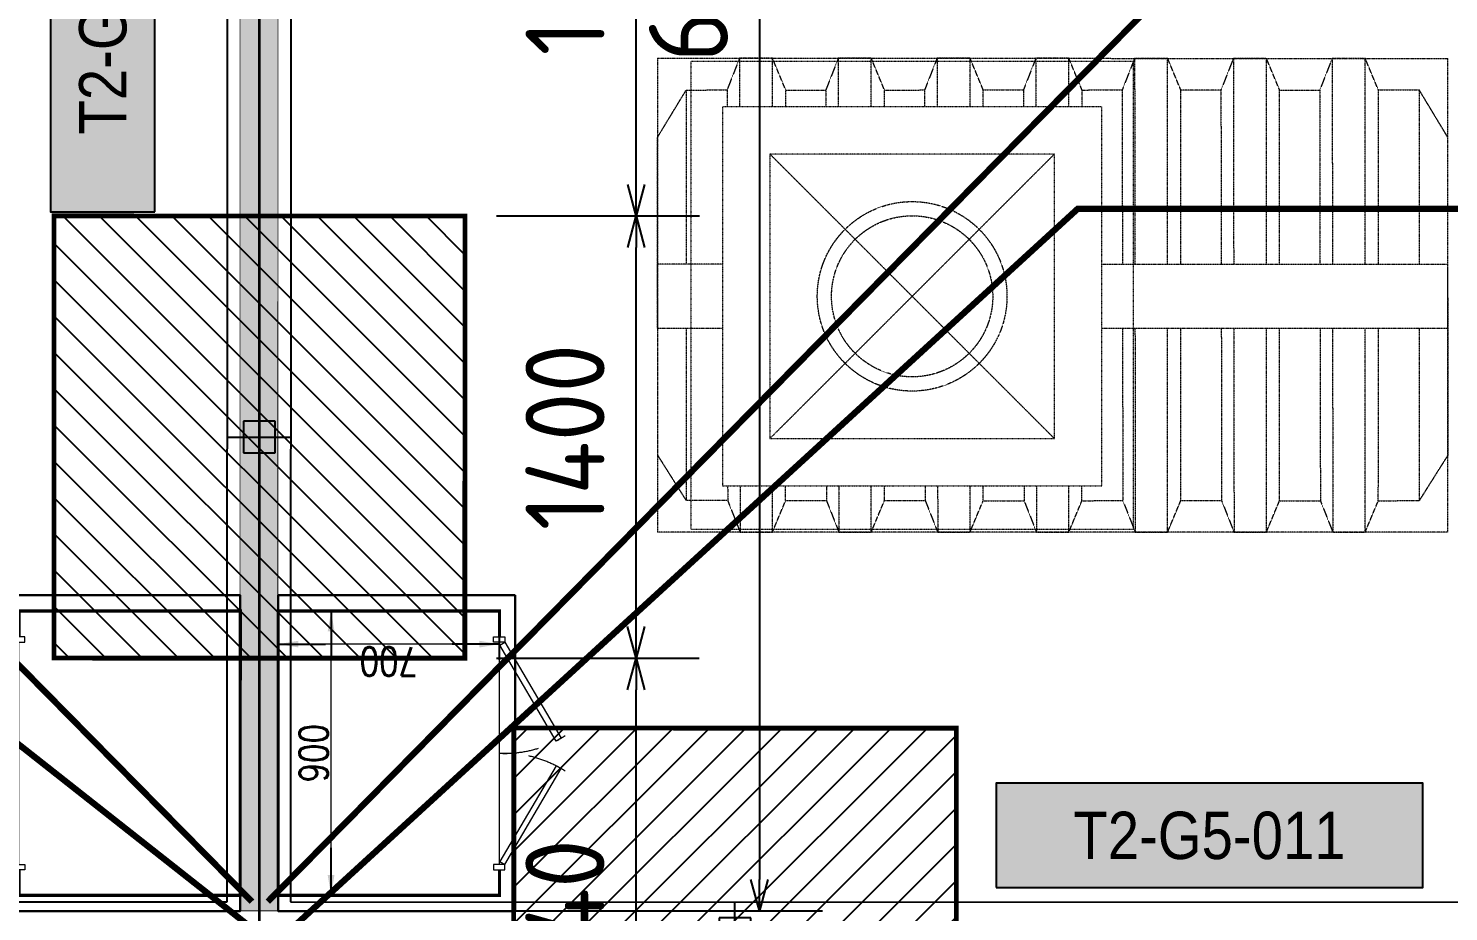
# Model space of a CAD drawing. Header units: centimetres. Extents: x -6122352 to 4157695, y -1694241 to 1947892.
# Drawn here: x 101326 to 105819, y -174698 to -171902 of the extents above; entities that cross this region are included whole.
import ezdxf
from ezdxf.enums import TextEntityAlignment as Align

# ---------------------------------------------------------------- set-up
doc = ezdxf.new("R2010")
doc.units = ezdxf.units.CM
doc.header["$MEASUREMENT"] = 0
doc.header["$PDMODE"] = 66
doc.header["$PDSIZE"] = 100
doc.linetypes.add('HIDDEN', pattern=[0.375, 0.25, -0.125])
doc.linetypes.add('LTH-4G-M-XR-GROUND FLOOR PLAN$0$HIDDEN2', pattern=[0.1875, 0.125, -0.0625])
for name, color, linetype in [('00-MI-DIM', 7, 'Continuous'), ('@MI-FOOTINGS', 7, 'Continuous'), ('@MI-MEP', 7, 'Continuous'), ('@MI-REF LAYER', 7, 'Continuous'), ('@MI-TYPE-02', 6, 'Continuous'), ('CTECH-Text 2.5mm', 2, 'Continuous'), ('PANEL-TAGS', 7, 'Continuous'), ('VD-WS-TEXT', 8, 'Continuous'), ('VD-WS-WATER TANK', 7, 'Continuous')]:
    doc.layers.add(name, color=color, linetype=linetype)
doc.layers.add('08-Compound Wall-2', color=6, linetype='Continuous', lineweight=25, true_color=0xff00ff)
doc.layers.add('23585-XR-AR-DAMAC PLOT LIMITS$0$1-End units', color=7, linetype='Continuous', lineweight=5, true_color=0xf8991e)
for name, color, linetype, lineweight in [('23585-XR-AR-102-8P-GF$0$A-FLOR-XREF', 8, 'Continuous', 9), ('A-ANNO-TEXT', 3, 'Continuous', 25), ('LTH-4G-M-XR-GROUND FLOOR PLAN$0$1717 X Water Tank Location_5B$0$00 Line 2', 6, 'Continuous', 13), ('ZAT_WALL PANEL', 3, 'Continuous', 30)]:
    doc.layers.add(name, color=color, linetype=linetype, lineweight=lineweight)
doc.layers.add('LTH-4G-M-XR-GROUND FLOOR PLAN$0$PDF_Geometry', color=7, linetype='Continuous', true_color=0xcccccc)
doc.styles.add('DIMTEXT', font='romans.shx', dxfattribs={"width": 0.8})
doc.styles.add('PANELTAG_STYLE', font='arial.ttf')
doc.styles.add('Schueco-BEMSTIL', font='isocpeur.ttf', dxfattribs={"width": 0.9})
doc.dimstyles.new('DIM-25', dxfattribs={"dimscale": 25, "dimtxt": 2.5, "dimasz": 2.5, "dimexe": 1.25, "dimexo": 0.625, "dimgap": 1, "dimtad": 1, "dimdec": 0, "dimdsep": 46, "dimtxsty": 'DIMTEXT', "dimblk": 'AROW', "dimcen": 2.5, "dimse1": 1, "dimse2": 1, "dimclrd": 1, "dimclre": 1, "dimclrt": 2, "dimadec": 0, "dimazin": 0, "dimtfac": 1, "dimtdec": 0, "dimtmove": 0, "dimatfit": 3, "dimfxl": 1, "dimarcsym": 0})
doc.dimstyles.new('MI- JWC-TXT-2.5 MM', dxfattribs={"dimscale": 1.5, "dimtxt": 2.5, "dimasz": 1, "dimexe": 2, "dimexo": 1, "dimgap": 1, "dimtad": 1, "dimdec": 0, "dimdsep": 46, "dimtxsty": 'Schueco-BEMSTIL', "dimblk": 'OPEN30', "dimcen": 0, "dimdle": 2, "dimclrd": 140, "dimclre": 8, "dimclrt": 40, "dimadec": 0, "dimazin": 2, "dimtfac": 1, "dimtdec": 0, "dimtix": 1, "dimtmove": 2, "dimatfit": 3, "dimldrblk": 'OPEN', "dimfxl": 2, "dimlwd": -1, "dimlwe": -1, "dimarcsym": 0})

# ---------------------------------------------------------------- blocks, each defined once
blk = doc.blocks.new('23585-XR-AR-BOUNDARY WALLS AND SETBACKS')
at = {"layer": '08-Compound Wall-2'}
for p, q in [((496571.8821, 2768870.3521), (496589.5035, 2768854.2058)), ((496589.5035, 2768854.2058), (496595.6176, 2768860.8785))]:
    blk.add_line(p, q, dxfattribs=at)
blk.add_lwpolyline([(496543.3055, 2768839.1644), (496560.9267, 2768823.0184), (496567.0408, 2768829.6907), (496571.0944, 2768834.1145), (496575.1476, 2768838.5383), (496579.201, 2768842.9621), (496583.2544, 2768847.3859), (496589.3684, 2768854.0583), (496571.747, 2768870.2047)], dxfattribs=at)
blk = doc.blocks.new('A$C9d9485f6')
at = {"layer": 'A-ANNO-TEXT', "rotation": 312.4881850805905}
blk.add_blockref('23585-XR-AR-BOUNDARY WALLS AND SETBACKS', (-2377088.5348, -1504219.2521), dxfattribs=at)
blk = doc.blocks.new('23585-XR-AR-DAMAC PLOT LIMITS')
at = {"layer": '23585-XR-AR-DAMAC PLOT LIMITS$0$1-End units', "color": 251, "true_color": 0x636466}
for points in [[(496589.5097, 2768854.0645), (496571.8145, 2768870.2783), (496577.9961, 2768877.0245), (496595.6913, 2768860.8109)], [(496583.3281, 2768847.3183), (496565.6331, 2768863.5319), (496571.8145, 2768870.2783), (496589.5097, 2768854.0645)]]:
    blk.add_lwpolyline(points, close=True, dxfattribs=at)
blk = doc.blocks.new('A$Cf093b529')
at = {"layer": 'A-ANNO-TEXT'}
blk.add_blockref('23585-XR-AR-DAMAC PLOT LIMITS', (-495391.9901, -2768603.4419), dxfattribs=at)
blk = doc.blocks.new('AROW')
at = {"color": 1, "ltscale": 100}
for p, q in [((0, -1), (0, 1)), ((0, 0), (-3, 0))]:
    blk.add_line(p, q, dxfattribs=at)
blk.add_solid([(-1.28, 0.213), (-1.28, -0.213), (0, 0)], dxfattribs=at)
blk = doc.blocks.new('*D472')
at = {"layer": 'CTECH-Text 2.5mm', "color": 8, "lineweight": -2, "ltscale": 10, "transparency": 16777216}
blk.add_line((0.1, -0.1674), (0.9, -0.1674), dxfattribs=at)
at = {"layer": 'Defpoints', "color": 0, "ltscale": 10, "transparency": 16777216}
for p in [(0.05, 0), (0.95, 0), (0.95, -0.1674)]:
    blk.add_point(p, dxfattribs=at)
at = {"layer": 'CTECH-Text 2.5mm', "color": 8, "lineweight": -2, "ltscale": 10, "transparency": 16777216, "xscale": 0.05, "yscale": 0.05, "zscale": 0.05, "rotation": 180}
blk.add_blockref('AROW', (0.05, -0.1674), dxfattribs=at)
at = {"layer": 'CTECH-Text 2.5mm', "color": 8, "lineweight": -2, "ltscale": 10, "transparency": 16777216, "xscale": 0.05, "yscale": 0.05, "zscale": 0.05}
blk.add_blockref('AROW', (0.95, -0.1674), dxfattribs=at)
at = {"layer": 'CTECH-Text 2.5mm', "color": 8, "ltscale": 10, "transparency": 16777216, "insert": (0.5, -0.1124), "char_height": 0.09, "attachment_point": 5, "style": 'DIMTEXT'}
blk.add_mtext('900', dxfattribs=at)
blk = doc.blocks.new('*D473')
at = {"layer": 'CTECH-Text 2.5mm', "color": 8, "lineweight": -2, "ltscale": 10, "transparency": 16777216}
blk.add_line((0.8453, -0.65), (0.8453, -0.05), dxfattribs=at)
at = {"layer": 'Defpoints', "color": 0, "ltscale": 10, "transparency": 16777216}
for p in [(0.8453, 0), (0.95, 0), (0.95, -0.7)]:
    blk.add_point(p, dxfattribs=at)
at = {"layer": 'CTECH-Text 2.5mm', "color": 8, "lineweight": -2, "ltscale": 10, "transparency": 16777216, "xscale": 0.05, "yscale": 0.05, "zscale": 0.05}
for p, rotation in [((0.8453, 0), 90), ((0.8453, -0.7), 270)]:
    blk.add_blockref('AROW', p, dxfattribs=dict(at, rotation=rotation))
at = {"layer": 'CTECH-Text 2.5mm', "color": 8, "ltscale": 10, "transparency": 16777216, "insert": (0.7903, -0.35), "char_height": 0.09, "attachment_point": 5, "rotation": 90, "style": 'DIMTEXT'}
blk.add_mtext('700', dxfattribs=at)
blk = doc.blocks.new('WATER TANK-5G')
at = {"layer": 'VD-WS-WATER TANK', "color": 8, "linetype": 'HIDDEN', "lineweight": 0}
for p, q in [((-1250, 750), (-1250, -750)), ((-1250, 750), (1250, 750)), ((1250, -750), (1250, 750)), ((-1250, 506.4), (-1159.5, 650)), ((-1030.3, 650.1), (-1159.5, 650)), ((-1030.3, 650.1), (-1159.5, 650)), ((-1159.5, 104.3), (-1159.5, 650)), ((-717.8, 650.4), (-847, 650.3)), ((-534.5, 650.3), (-405.3, 650.3)), ((-92.8, 650.3), (-222, 650)), ((219.7, 650.3), (90.5, 650.3)), ((532.2, 650.3), (403, 650.3)), ((844.7, 650.2), (715.5, 650)), ((1030.3, 650.1), (1159.5, 650)), ((1030.3, 650.1), (1159.5, 650)), ((1159.5, 104.3), (1159.5, 650)), ((1250, 506.4), (1159.5, 650)), ((-1250, 6.4), (-1250, 506.4)), ((1250, 6.4), (1250, 506.4)), ((1250, 6.4), (1250, 506.4)), ((-1250, 104.3), (-1250, -97.9)), ((1250, 104.3), (1250, -97.9)), ((-1250, 0), (-1250, -500)), ((1250, 0), (1250, -500)), ((1250, 0), (1250, -500)), ((-1159.5, -650), (-1159.5, -97.9)), ((1159.5, -649.4), (1159.5, -97.9)), ((-1250, -500), (-1159.5, -650)), ((1250, -500), (1159.5, -649.4)), ((-1030.2, -649.9), (-1159.5, -650)), ((-717.8, -649.6), (-844.7, -649.7)), ((-532.2, -649.7), (-405.3, -649.7)), ((-92.8, -649.7), (-219.7, -650)), ((219.7, -649.8), (92.8, -649.8)), ((532.2, -649.4), (405.3, -649.7)), ((532.3, -650), (532.2, -650)), ((844.7, -649), (717.8, -649.2)), ((1159.5, -649.4), (1030.3, -649.7)), ((1250, -750), (-1250, -750))]:
    blk.add_line(p, q, dxfattribs=at)
at = {"layer": 'VD-WS-WATER TANK', "color": 8, "linetype": 'HIDDEN', "lineweight": 0, "ltscale": 0.2}
for p, q in [((-5.4, 453.5), (894.6, -446.5)), ((894.6, 453.5), (-5.4, -446.5))]:
    blk.add_line(p, q, dxfattribs=at)
at = {"layer": 'VD-WS-WATER TANK', "color": 8, "linetype": 'HIDDEN', "lineweight": 0}
for points in [[(-885.4, 104.3), (-886.4, 750), (-988.6, 750), (-1030.3, 650.3), (-1030.3, 104.3)], [(-988.6, 750), (-988.6, 104.3)], [(-846, 104.3), (-847, 650.3), (-886.4, 750)], [(-572.9, 104.3), (-573.9, 750), (-676.1, 750), (-717.8, 650.3), (-717.8, 104.3)], [(-676.1, 750), (-676.1, 104.3)], [(-533.5, 104.3), (-534.5, 650.3), (-573.9, 750)], [(-260.4, 104.3), (-261.4, 750), (-363.6, 750), (-405.3, 650.3), (-405.3, 104.3)], [(-363.6, 750), (-363.6, 104.3)], [(-221, 104.3), (-222, 650.3), (-261.4, 750)], [(51.3, 603.5), (51.1, 750), (-51.1, 750), (-92.8, 650.3), (-92.8, 603.5)], [(-51.1, 750), (-51.1, 603.5)], [(90.6, 603.5), (90.5, 650.3), (51.1, 750)], [(363.8, 603.5), (363.6, 750), (261.4, 750), (219.7, 650.3), (219.7, 603.5)], [(261.4, 750), (261.4, 603.5)], [(403.1, 603.5), (403, 650.3), (363.6, 750)], [(676.3, 603.5), (676.1, 750), (573.9, 750), (532.2, 650.3), (532.2, 603.5)], [(573.9, 750), (573.9, 603.5)], [(715.6, 603.5), (715.5, 650.3), (676.1, 750)], [(988.8, 603.5), (988.6, 750), (886.4, 750), (844.7, 650.3), (844.7, 603.5)], [(886.4, 750), (886.4, 603.5)], [(1028.1, 603.5), (1028, 650.3), (988.6, 750)], [(-155.4, 104.3), (-1250, 104.3), (-1250, -97.9), (-155.4, -97.9)], [(1044.6, -97.9), (1250, -97.9), (1250, 104.3), (1044.6, 104.3)], [(-1030.3, -97.9), (-1030.3, -649.7), (-988.6, -750), (-884.1, -750), (-844.7, -649.7), (-845.6, -97.9)], [(-988.6, -97.9), (-988.6, -750)], [(-884.1, -750), (-885.1, -97.9)], [(-717.8, -97.9), (-717.8, -649.7), (-676.1, -750), (-571.6, -750), (-532.2, -649.7), (-533.1, -97.9)], [(-676.1, -97.9), (-676.1, -750)], [(-571.6, -750), (-572.6, -97.9)], [(-405.3, -97.9), (-405.3, -649.7), (-363.6, -750), (-259.1, -750), (-219.7, -649.7), (-220.6, -97.9)], [(-363.6, -97.9), (-363.6, -750)], [(-259.1, -750), (-260.1, -97.9)], [(-92.8, -596.5), (-92.8, -649.7), (-51.1, -750), (53.4, -750), (92.8, -649.7), (92.8, -596.5)], [(-51.1, -596.5), (-51.1, -750)], [(53.4, -750), (53.2, -596.5)], [(219.7, -596.5), (219.7, -649.7), (261.4, -750), (365.9, -750), (405.3, -649.7), (405.3, -596.5)], [(261.4, -596.5), (261.4, -750)], [(365.9, -750), (365.7, -596.5)], [(532.2, -596.5), (532.2, -649.7), (573.9, -750), (678.4, -750), (717.8, -649.7), (717.8, -596.5)], [(573.9, -596.5), (573.9, -750)], [(678.4, -750), (678.2, -596.5)], [(844.7, -596.5), (844.7, -649.7), (886.4, -750), (990.9, -750), (1030.3, -649.7), (1030.2, -596.5)], [(886.4, -596.5), (886.4, -750)], [(990.9, -750), (990.6, -596.5)]]:
    blk.add_lwpolyline(points, dxfattribs=at)
at = {"layer": 'VD-WS-WATER TANK', "color": 8, "linetype": 'HIDDEN', "lineweight": 0, "ltscale": 0.2}
for points in [[(-255.4, -739.7), (1144.6, -739.7), (1144.6, 740.3), (-255.4, 740.3)], [(-155.4, -596.5), (1044.6, -596.5), (1044.6, 603.5), (-155.4, 603.5)], [(-5.4, -446.5), (894.6, -446.5), (894.6, 453.5), (-5.4, 453.5)]]:
    blk.add_lwpolyline(points, close=True, dxfattribs=at)
at = {"layer": 'VD-WS-WATER TANK', "color": 8, "linetype": 'HIDDEN', "lineweight": 0}
for radius in [300, 255]:
    blk.add_circle((444.6, 3.5), radius, dxfattribs=at)
blk = doc.blocks.new('A$C02a1aede')
at = {"color": 1, "true_color": 0xeb0000, "const_width": 0.008}
blk.add_lwpolyline([(42.2981, -24.0002), (33.1481, -24.0001), (27.1481, -24.0001), (21.1481, -24.0001), (15.1482, -24), (9.1482, -24.0001), (0.001, -24.0001), (0, 0), (9.1481, 0), (15.1482, -0.0002), (21.1481, -0.0003), (27.1479, -0.0001), (33.1479, 0), (42.2981, 0)], close=True, dxfattribs=at)
blk = doc.blocks.new('A$Ce093a295')
at = {"color": 1, "true_color": 0xeb0000, "const_width": 0.008}
blk.add_lwpolyline([(42.3, -24.0001), (33.1501, -24.0001), (27.1499, -24), (21.1501, -23.9999), (15.1501, -24), (9.1501, -24), (0, -24.0002), (0, 0), (9.15, -0.0001), (15.1501, -0.0001), (21.1501, -0.0001), (27.1499, 0.0001), (33.1501, 0), (42.3, -0.0002)], close=True, dxfattribs=at)
blk = doc.blocks.new('_Open30')
at = {"color": 0, "linetype": 'ByBlock', "lineweight": -2}
for p, q in [((-1, 0.268), (0, 0)), ((0, 0), (-1, -0.268)), ((0, 0), (-1, 0))]:
    blk.add_line(p, q, dxfattribs=at)
blk = doc.blocks.new('*D756')
at = {"layer": '00-MI-DIM', "color": 8, "transparency": 16777216}
for p, q in [((24070.9, -160), (24070.9, -1783.6)), ((30070.9, -160), (30070.9, -1783.6))]:
    blk.add_line(p, q, dxfattribs=at)
at = {"layer": '00-MI-DIM', "color": 140, "transparency": 16777216}
blk.add_line((29970.9, -1583.6), (24170.9, -1583.6), dxfattribs=at)
at = {"layer": 'Defpoints', "color": 0, "transparency": 16777216}
for p in [(24070.9, -60), (30070.9, -60), (24070.9, -1583.6)]:
    blk.add_point(p, dxfattribs=at)
at = {"layer": '00-MI-DIM', "color": 140, "transparency": 16777216, "xscale": 100, "yscale": 100, "zscale": 100, "rotation": 179.9999999999999}
blk.add_blockref('_Open30', (24070.9, -1583.6), dxfattribs=at)
at = {"layer": '00-MI-DIM', "color": 140, "transparency": 16777216, "xscale": 100, "yscale": 100, "zscale": 100}
blk.add_blockref('_Open30', (30070.9, -1583.6), dxfattribs=at)
at = {"layer": '00-MI-DIM', "color": 40, "transparency": 16777216, "insert": (27070.9, -1358.6), "char_height": 250, "attachment_point": 5, "style": 'Schueco-BEMSTIL'}
blk.add_mtext('6000', dxfattribs=at)
blk = doc.blocks.new('_Open')
at = {"color": 0, "linetype": 'ByBlock', "lineweight": -2}
for p, q in [((-1, 0.2), (0, 0)), ((-1, -0.2), (0, 0)), ((0, 0), (-1, 0))]:
    blk.add_line(p, q, dxfattribs=at)
blk = doc.blocks.new('T2-FOOTING PLAN')
at = {"layer": '@MI-FOOTINGS', "transparency": 33554679}
h = blk.add_hatch(dxfattribs=at)
h.set_pattern_fill('ANSI31', color=8, scale=650)
h.paths.add_polyline_path([(-700, 650), (700, 650), (700, -650), (-700, -650)])
at = {"layer": '@MI-FOOTINGS', "color": 160, "true_color": 0x3340f0, "const_width": 15}
blk.add_lwpolyline([(-700, 650), (700, 650), (700, -650), (-700, -650)], close=True, dxfattribs=at)
at = {"layer": '@MI-FOOTINGS', "color": 30}
blk.add_point((0, 0), dxfattribs=at)
blk = doc.blocks.new('*D790')
at = {"layer": '00-MI-DIM', "color": 8, "transparency": 16777216}
for p, q in [((23131.4, -751), (23131.4, -1393.4)), ((24870.9, -751.6), (24870.9, -1393.4))]:
    blk.add_line(p, q, dxfattribs=at)
at = {"layer": '00-MI-DIM', "color": 140, "transparency": 16777216}
blk.add_line((23231.4, -1193.4), (24770.9, -1193.4), dxfattribs=at)
at = {"layer": 'Defpoints', "color": 0, "transparency": 16777216}
for p in [(23131.4, -651), (24870.9, -651.6), (24870.9, -1193.4)]:
    blk.add_point(p, dxfattribs=at)
at = {"layer": '00-MI-DIM', "color": 140, "transparency": 16777216, "xscale": 100, "yscale": 100, "zscale": 100, "rotation": 179.9999999999999}
blk.add_blockref('_Open30', (23131.4, -1193.4), dxfattribs=at)
at = {"layer": '00-MI-DIM', "color": 140, "transparency": 16777216, "xscale": 100, "yscale": 100, "zscale": 100}
blk.add_blockref('_Open30', (24870.9, -1193.4), dxfattribs=at)
at = {"layer": '00-MI-DIM', "color": 40, "transparency": 16777216, "insert": (24001.1, -968.4), "char_height": 250, "attachment_point": 5, "style": 'Schueco-BEMSTIL'}
blk.add_mtext('1740', dxfattribs=at)
blk = doc.blocks.new('*D791')
at = {"layer": '00-MI-DIM', "color": 8, "transparency": 16777216}
for p, q in [((24870.9, -751.6), (24870.9, -1393.4)), ((26270.9, -751.6), (26270.9, -1393.4))]:
    blk.add_line(p, q, dxfattribs=at)
at = {"layer": '00-MI-DIM', "color": 140, "transparency": 16777216}
blk.add_line((24970.9, -1193.4), (26170.9, -1193.4), dxfattribs=at)
at = {"layer": 'Defpoints', "color": 0, "transparency": 16777216}
for p in [(24870.9, -651.6), (26270.9, -651.6), (26270.9, -1193.4)]:
    blk.add_point(p, dxfattribs=at)
at = {"layer": '00-MI-DIM', "color": 140, "transparency": 16777216, "xscale": 100, "yscale": 100, "zscale": 100, "rotation": 179.9999999999999}
blk.add_blockref('_Open30', (24870.9, -1193.4), dxfattribs=at)
at = {"layer": '00-MI-DIM', "color": 140, "transparency": 16777216, "xscale": 100, "yscale": 100, "zscale": 100}
blk.add_blockref('_Open30', (26270.9, -1193.4), dxfattribs=at)
at = {"layer": '00-MI-DIM', "color": 40, "transparency": 16777216, "insert": (25570.9, -968.4), "char_height": 250, "attachment_point": 5, "style": 'Schueco-BEMSTIL'}
blk.add_mtext('1400', dxfattribs=at)
blk = doc.blocks.new('*D763')
at = {"layer": '00-MI-DIM', "color": 8, "transparency": 16777216}
for p, q in [((26270.9, -751.6), (26270.9, -1393.4)), ((27870.9, -751.6), (27870.9, -1393.4))]:
    blk.add_line(p, q, dxfattribs=at)
at = {"layer": '00-MI-DIM', "color": 140, "transparency": 16777216}
blk.add_line((26370.9, -1193.4), (27770.9, -1193.4), dxfattribs=at)
at = {"layer": 'Defpoints', "color": 0, "transparency": 16777216}
for p in [(26270.9, -651.6), (27870.9, -651.6), (27870.9, -1193.4)]:
    blk.add_point(p, dxfattribs=at)
at = {"layer": '00-MI-DIM', "color": 140, "transparency": 16777216, "xscale": 100, "yscale": 100, "zscale": 100, "rotation": 179.9999999999999}
blk.add_blockref('_Open30', (26270.9, -1193.4), dxfattribs=at)
at = {"layer": '00-MI-DIM', "color": 140, "transparency": 16777216, "xscale": 100, "yscale": 100, "zscale": 100}
blk.add_blockref('_Open30', (27870.9, -1193.4), dxfattribs=at)
at = {"layer": '00-MI-DIM', "color": 40, "transparency": 16777216, "insert": (27070.9, -968.4), "char_height": 250, "attachment_point": 5, "style": 'Schueco-BEMSTIL'}
blk.add_mtext('1600', dxfattribs=at)
blk = doc.blocks.new('PANELTAG')
at = {"layer": 'PANEL-TAGS', "color": 1}
blk.add_lwpolyline([(-13.5, -3.3), (13.5, -3.3), (13.5, 3.3), (-13.5, 3.3)], close=True, dxfattribs=at)
at = {"layer": 'PANEL-TAGS', "color": 40, "true_color": 0xffd700}
blk.add_solid([(-13.5, -3.3), (13.5, -3.3), (-13.5, 3.3), (13.5, 3.3)], dxfattribs=at)
at = {"layer": 'PANEL-TAGS', "color": 5, "style": 'PANELTAG_STYLE', "width": 0.85}
blk.add_attdef('TAGNO', text='', height=3, dxfattribs=at).set_placement((0, 0), align=Align.MIDDLE)
blk = doc.blocks.new('A$C105233b1')
at = {"layer": 'LTH-4G-M-XR-GROUND FLOOR PLAN$0$1717 X Water Tank Location_5B$0$00 Line 2', "color": 8, "linetype": 'Continuous'}
blk.add_lwpolyline([(0.8683, -0.7, 0.01, 0.01, 0), (0.95, -0.7, 0.01, 0.01, 0), (0.95, 0, 0.01, 0.01, 0), (0.05, 0, 0.01, 0.01, 0), (0.05, -0.7, 0.01, 0.01, 0), (0.1308, -0.7, 0, 0, 0)], format="xyseb", dxfattribs=at)
at = {"layer": 'LTH-4G-M-XR-GROUND FLOOR PLAN$0$PDF_Geometry', "color": 8, "lineweight": 5}
for points in [[(0.148, -0.7172), (0.148, -0.6812), (0.1308, -0.6812), (0.1308, -0.7172)], [(0.4512, -0.8952), (0.4606, -0.8796), (0.1574, -0.7016), (0.148, -0.7172)], [(0.548, -0.8952), (0.5386, -0.8796), (0.8418, -0.7016), (0.8512, -0.7172)], [(0.8512, -0.7172), (0.8512, -0.6812), (0.8683, -0.6812), (0.8683, -0.7172)]]:
    blk.add_lwpolyline(points, close=True, dxfattribs=at)
blk.add_lwpolyline([(0.148, -0.7), (0.8512, -0.7)], dxfattribs=at)
at = {"layer": 'LTH-4G-M-XR-GROUND FLOOR PLAN$0$PDF_Geometry', "color": 8, "linetype": 'LTH-4G-M-XR-GROUND FLOOR PLAN$0$HIDDEN2', "lineweight": 5}
for centre, start, end in [((0.148, -0.7172), 327.141, 2.8024), ((0.8512, -0.7172), 177.1982, 212.8596)]:
    blk.add_arc(centre, 0.3516, start, end, dxfattribs=at)
at = {"layer": 'ZAT_WALL PANEL', "color": 1}
blk.add_lwpolyline([(1, -0.75), (1, 0), (0, 0), (0, -0.75), (1, -0.75)], dxfattribs=at)
at = {"layer": 'CTECH-Text 2.5mm', "color": 8, "ltscale": 10}
dim = blk.add_linear_dim(base=(0.95, -0.1674), p1=(0.05, 0), p2=(0.95, 0), dimstyle='DIM-25', override={"dimscale": 1, "dimtxt": 0.09, "dimasz": 0.05, "dimgap": 0.01, "dimlfac": 1000, "dimclrd": 8, "dimclre": 8, "dimclrt": 8}, dxfattribs=at)
dim.commit()
dim.dimension.update_dxf_attribs({"geometry": '*D472', "text_midpoint": (0.5, -0.1124)})
dim = blk.add_linear_dim(base=(0.8453, 0), p1=(0.95, -0.7), p2=(0.95, 0), angle=90, dimstyle='DIM-25', override={"dimscale": 1, "dimtxt": 0.09, "dimasz": 0.05, "dimgap": 0.01, "dimlfac": 1000, "dimclrd": 8, "dimclre": 8, "dimclrt": 8}, dxfattribs=at)
dim.commit()
dim.dimension.update_dxf_attribs({"geometry": '*D473', "text_midpoint": (0.7903, -0.35)})
blk = doc.blocks.new('23585-XR-AR-END-ANNO-GF')
at = {"linetype": 'Continuous', "xscale": -1000, "yscale": 1000, "zscale": 1000, "rotation": 90.00056989643812}
blk.add_blockref('A$C105233b1', (200, 23900), dxfattribs=at)
at = {"layer": 'VD-WS-TEXT', "xscale": -1, "rotation": 359.9999650036473}
blk.add_blockref('WATER TANK-5G', (2649.9, 21950), dxfattribs=at)
blk = doc.blocks.new('A$C55710cd0')
at = {"color": 1, "true_color": 0xeb0000, "const_width": 0.008}
blk.add_lwpolyline([(42.2981, -24.0002), (33.1481, -24.0001), (27.1481, -24.0001), (21.1481, -24.0001), (15.1482, -24), (9.1482, -24.0001), (0.001, -24.0001), (0, 0), (9.1481, 0), (15.1482, -0.0002), (21.1481, -0.0003), (27.1479, -0.0001), (33.1479, 0), (42.2981, 0)], close=True, dxfattribs=at)
at = {"layer": '23585-XR-AR-102-8P-GF$0$A-FLOR-XREF', "xscale": -0.001, "yscale": 0.001, "zscale": 0.001, "rotation": 359.9999650036883}
blk.add_blockref('23585-XR-AR-END-ANNO-GF', (42.4383, -23.971), dxfattribs=at)
blk = doc.blocks.new('A$Cd29382e1')
at = {"color": 1, "true_color": 0xeb0000, "const_width": 0.008}
blk.add_lwpolyline([(42.3, -24.0001), (33.1501, -24.0001), (27.1499, -24), (21.1501, -23.9999), (15.1501, -24), (9.1501, -24), (0, -24.0002), (0, 0), (9.15, -0.0001), (15.1501, -0.0001), (21.1501, -0.0001), (27.1499, 0.0001), (33.1501, 0), (42.3, -0.0002)], close=True, dxfattribs=at)
at = {"layer": '23585-XR-AR-102-8P-GF$0$A-FLOR-XREF', "xscale": 0.0009999999999999998, "yscale": 0.0009999999999999998, "zscale": 0.0009999999999999998, "rotation": 359.9999999999999}
blk.add_blockref('23585-XR-AR-END-ANNO-GF', (-0.1399, -23.9709), dxfattribs=at)
blk = doc.blocks.new('A$Cf744b3d2')
at = {"layer": '@MI-TYPE-02'}
h = blk.add_hatch(color=256, dxfattribs=at)
h.dxf.hatch_style = 1
h.paths.add_polyline_path([(5901.4, 63.2), (-0.4, 60), (-0.5, -60), (5901.4, -56.8)])
h.paths.add_polyline_path([(11911.4, 62.2), (5911.4, 63.2), (5911.4, -56.8), (11911.4, -57.8)])
h.paths.add_polyline_path([(17921.4, 61.1), (11921.4, 62.2), (11921.4, -57.8), (17921.4, -58.9)])
h.paths.add_polyline_path([(23931.4, 60), (17931.4, 61.1), (17931.4, -58.9), (23931.4, -60)])
h.paths.add_polyline_path([(24070.9, 60), (30070.9, 60), (30070.9, -60), (24070.9, -60)])
h.paths.add_polyline_path([(30080.9, 60), (36080.9, 60), (36080.9, -60), (30080.9, -60)])
h.paths.add_polyline_path([(36090.9, 60), (42090.9, 60), (42090.9, -60), (36090.9, -60)])
h.paths.add_polyline_path([(42100.9, 60), (48000, 59.7), (48000, -60.3), (42100.9, -60)])
at = {"layer": '@MI-TYPE-02', "const_width": 2.5}
blk.add_lwpolyline([(24070.9, 60), (30070.9, 60), (30070.9, -60), (24070.9, -60)], close=True, dxfattribs=at)
at = {"layer": '@MI-FOOTINGS'}
blk.add_blockref('T2-FOOTING PLAN', (25570.9, -1.6), dxfattribs=at)
at = {"layer": '00-MI-DIM'}
dim = blk.add_linear_dim(base=(24070.9, -1583.6), p1=(30070.9, -60), p2=(24070.9, -60), dimstyle='MI- JWC-TXT-2.5 MM', dxfattribs=at)
dim.commit()
dim.dimension.update_dxf_attribs({"geometry": '*D756', "text_midpoint": (27070.9, -1583.6), "dimtype": 160})
for base, p1, p2, picture, middle in [((24870.9129, -1193.4327), (23131.3856, -651.0303), (24870.9129, -651.5719), '*D790', (24001.1492, -968.4327)), ((26270.9, -1193.4), (24870.9, -651.6), (26270.9, -651.6), '*D791', (25570.9, -968.4)), ((27870.9, -1193.4), (26270.9, -651.6), (27870.9, -651.6), '*D763', (27070.9, -968.4))]:
    dim = blk.add_linear_dim(base=base, p1=p1, p2=p2, dimstyle='MI- JWC-TXT-2.5 MM', dxfattribs=at)
    dim.commit()
    dim.dimension.update_dxf_attribs({"geometry": picture, "text_midpoint": middle})

msp = doc.modelspace()

# ---------------------------------------------------------------- linework, layer by layer
at = {"layer": '@MI-REF LAYER', "color": 1, "const_width": 20}
for points in [[(102033.9929, -150800.66862), (98275.97178, -155037.72896), (98260.16469, -159156.83598), (97891.47162, -159159.38974), (98260.16469, -159156.83598), (98276.93799, -170852.86517), (102033.49581, -174666.33446)], [(102085.36171, -150800.61607), (105844.08022, -155051.21684), (105866.86883, -159089.21381), (106255.91233, -159092.0154), (105866.86883, -159089.21381), (105837.66967, -170854.16338), (102083.79876, -174666.16229)], [(59871.46507, -174730.6441), (62345.7708, -172469.37324), (73482.30844, -172471.5208), (73481.16438, -169309.14201), (73482.30844, -172471.5208), (99149.4573, -172476.47044), (102016.76227, -174737.24907)], [(102171.55499, -174739.87147), (104645.86853, -172472.9165), (115782.40617, -172475.06406), (115781.26211, -169312.68527), (115782.40617, -172475.06406), (141449.55504, -172480.01369), (144100.36362, -174748.23345)]]:
    msp.add_lwpolyline(points, dxfattribs=at)

# ---------------------------------------------------------------- block references
at = {"layer": '@MI-FOOTINGS', "rotation": 359.9898439714545}
msp.add_blockref('T2-FOOTING PLAN', (103561.24931, -174767.07939), dxfattribs=at)
at = {"layer": '@MI-MEP', "color": 10, "xscale": 1000, "yscale": 1000, "zscale": 1000}
for name, p, rotation in [('A$Cd29382e1', (102056.2819, -174767.33151), 179.9883416786298), ('A$C55710cd0', (144354.53774, -174774.35951), 179.9905142653792)]:
    msp.add_blockref(name, p, dxfattribs=dict(at, rotation=rotation))
at = {"layer": '@MI-REF LAYER', "xscale": 1000, "yscale": 1000, "zscale": 1000}
msp.add_blockref('A$C9d9485f6', (-23958.95046, 48155.57226), dxfattribs=at)
at = {"layer": '@MI-REF LAYER', "xscale": 1000, "yscale": 1000, "zscale": 1000, "rotation": 312.4882903633292}
msp.add_blockref('A$Cf093b529', (-891608.73293, 539022.72011), dxfattribs=at)
at = {"layer": '@MI-REF LAYER', "color": 10, "xscale": 1000, "yscale": 1000, "zscale": 1000, "rotation": 179.9893265042863}
for name, p in [('A$Ce093a295', (102056.28199, -174766.821)), ('A$C02a1aede', (144354.4205, -174772.92217))]:
    msp.add_blockref(name, p, dxfattribs=at)
at = {"layer": '@MI-TYPE-02', "rotation": 89.98973417812736}
msp.add_blockref('A$Cf744b3d2', (102050.76086, -198766.45411), dxfattribs=at)
at = {"layer": 'PANEL-TAGS'}
ref = msp.add_blockref('PANELTAG', (101561.42987, -171807.46753), dxfattribs=dict(at, xscale=50, yscale=50, zscale=50, rotation=90))
ref.add_attrib('TAGNO', 'T2-G5-048', dxfattribs={"color": 5, "height": 150, "rotation": 90, "style": 'PANELTAG_STYLE', "width": 0.85}).set_placement((101561.42987, -171807.46753), align=Align.MIDDLE_CENTER)
ref = msp.add_blockref('PANELTAG', (105062.46068, -174456.55449), dxfattribs=dict(at, xscale=50, yscale=50, zscale=50))
ref.add_attrib('TAGNO', 'T2-G5-011', dxfattribs={"color": 5, "height": 150, "style": 'PANELTAG_STYLE', "width": 0.85}).set_placement((105062.46068, -174456.55449), align=Align.MIDDLE_CENTER)

doc.saveas('drawing.dxf')
